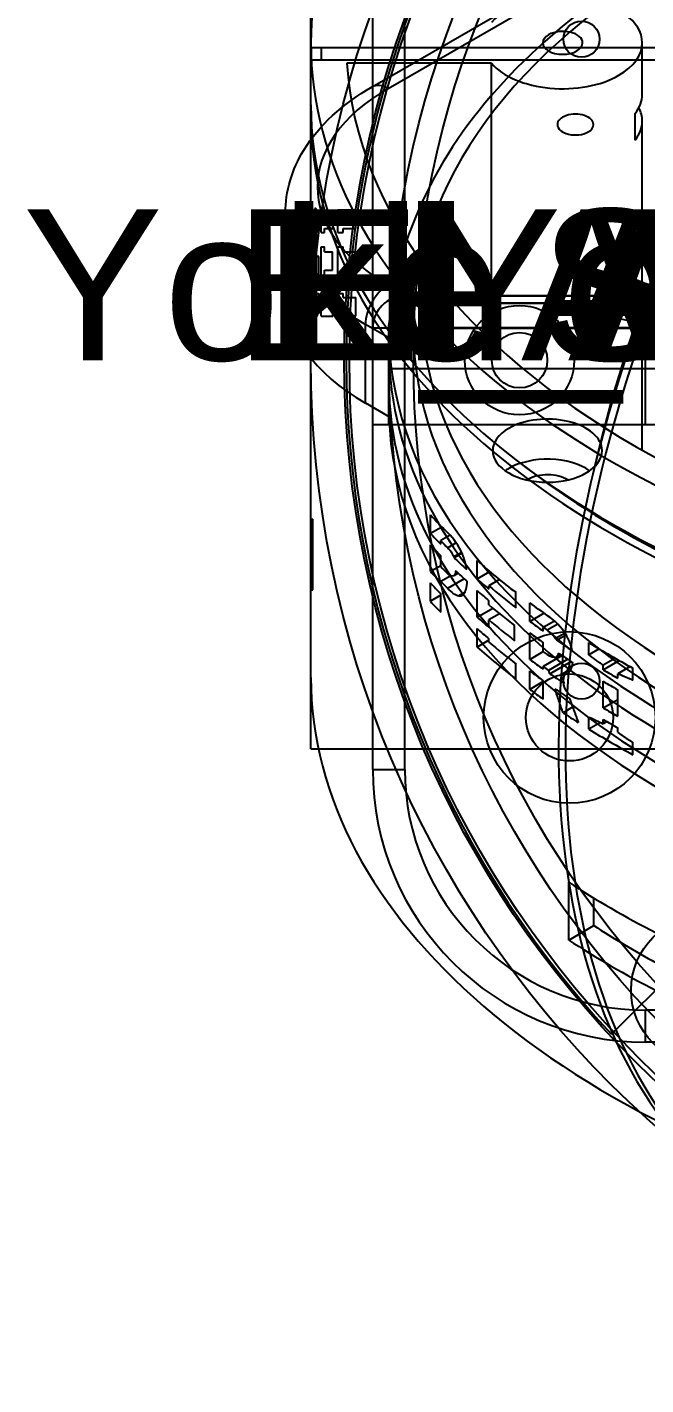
# Model space of a CAD drawing. Header units: millimetres. Extents: x 179.7 to 240.1, y 124.7 to 172.2.
# Drawn here: x 179.68 to 194.01, y 124.75 to 156.22 of the extents above; entities that cross this region are included whole.
import ezdxf
from ezdxf.enums import TextEntityAlignment as Align

# ---------------------------------------------------------------- set-up
doc = ezdxf.new("R2010")
doc.units = ezdxf.units.MM
for name, color, linetype in [('A_08_Housings_Az_Drum', 7, 'CONTINUOUS'), ('A_08_Housings_El_Axis_Cap_L', 7, 'CONTINUOUS'), ('A_08_Housings_El_Axis_Cap_R', 7, 'CONTINUOUS'), ('A_08_Housings_El_Servo_Cover', 7, 'CONTINUOUS'), ('A_08_Housings_Yoke_Access_Cover', 7, 'CONTINUOUS'), ('A_08_Housings_Yoke_Plate', 7, 'CONTINUOUS'), ('V_08_Housings_Az_Drum_0', 7, 'CONTINUOUS'), ('V_08_Housings_Az_Drum_1', 7, 'CONTINUOUS'), ('V_08_Housings_Az_Drum_2', 7, 'CONTINUOUS'), ('V_08_Housings_Az_Drum_3', 7, 'CONTINUOUS'), ('V_08_Housings_El_Axis_Cap_L_2', 7, 'CONTINUOUS'), ('V_08_Housings_El_Axis_Cap_L_3', 7, 'CONTINUOUS'), ('V_08_Housings_El_Axis_Cap_R_2', 7, 'CONTINUOUS'), ('V_08_Housings_El_Axis_Cap_R_3', 7, 'CONTINUOUS'), ('V_08_Housings_El_Servo_Cover_2', 7, 'CONTINUOUS'), ('V_08_Housings_El_Servo_Cover_3', 7, 'CONTINUOUS'), ('V_08_Housings_Yoke_Access_Cover_0', 7, 'CONTINUOUS'), ('V_08_Housings_Yoke_Access_Cover_1', 7, 'CONTINUOUS'), ('V_08_Housings_Yoke_Access_Cover_2', 7, 'CONTINUOUS'), ('V_08_Housings_Yoke_Access_Cover_3', 7, 'CONTINUOUS'), ('V_08_Housings_Yoke_Plate_0', 7, 'CONTINUOUS'), ('V_08_Housings_Yoke_Plate_1', 7, 'CONTINUOUS'), ('V_08_Housings_Yoke_Plate_2', 7, 'CONTINUOUS'), ('V_08_Housings_Yoke_Plate_3', 7, 'CONTINUOUS')]:
    doc.layers.add(name, color=color, linetype=linetype)
doc.styles.get("Standard").update_dxf_attribs({"font": 'arial.ttf'})

msp = doc.modelspace()

# ---------------------------------------------------------------- linework, layer by layer
at = {"layer": 'V_08_Housings_Az_Drum_0'}
for p, q in [((186.25, 155.748), (186.25, 157.509)), ((186.25, 139.491), (186.25, 155.461)), ((186.496, 155.461), (186.496, 155.748))]:
    msp.add_line(p, q, dxfattribs=at)
for points in [[(186.25, 155.748), (186.845, 155.748), (188.602, 155.748), (191.432, 155.748), (195.192, 155.748), (199.695, 155.748), (204.715, 155.748), (210, 155.748), (215.285, 155.748), (220.305, 155.748), (224.808, 155.748), (228.568, 155.748), (231.398, 155.748), (233.155, 155.748), (233.75, 155.748)], [(186.25, 155.461), (186.845, 155.461), (188.602, 155.461), (191.432, 155.461), (195.192, 155.461), (199.695, 155.461), (204.715, 155.461), (210, 155.461), (215.285, 155.461), (220.305, 155.461), (224.808, 155.461), (228.568, 155.461), (231.398, 155.461), (233.155, 155.461), (233.75, 155.461)], [(186.25, 139.491), (186.845, 139.491), (188.602, 139.491), (191.432, 139.491), (195.192, 139.491), (199.695, 139.491), (204.715, 139.491), (210, 139.491), (215.285, 139.491), (220.305, 139.491), (224.808, 139.491), (228.568, 139.491), (231.398, 139.491), (233.155, 139.491), (233.75, 139.491)]]:
    msp.add_open_spline(points, degree=1, dxfattribs=at)
at = {"layer": 'V_08_Housings_Az_Drum_1'}
msp.add_line((195.586, 135.244), (193.217, 132.875), dxfattribs=at)
msp.add_circle((210, 148.5), 23.75, dxfattribs=at)
msp.add_arc((210, 148.5), 22.931, 137.0467, -137.0467, dxfattribs=at)
at = {"layer": 'V_08_Housings_Az_Drum_2'}
for p, q in [((186.25, 155.748), (186.25, 157.509)), ((186.25, 151.981), (186.25, 155.461)), ((186.496, 155.461), (186.496, 155.748)), ((186.26, 151.636), (186.26, 151.981)), ((186.488, 151.456), (186.488, 151.981)), ((186.762, 151.55), (186.762, 151.981)), ((187.295, 151.981), (186.877, 151.981)), ((186.877, 151.456), (186.877, 151.981)), ((187.295, 151.55), (187.295, 151.981)), ((186.25, 151.129), (186.25, 151.456)), ((186.251, 151.456), (186.251, 151.582)), ((186.419, 151.673), (186.292, 151.673)), ((186.415, 151.585), (186.36, 151.585)), ((186.414, 151.556), (186.384, 151.556)), ((186.488, 151.456), (186.562, 151.456)), ((186.562, 151.456), (186.562, 151.55)), ((186.877, 151.456), (186.995, 151.456)), ((186.995, 151.456), (186.995, 151.55)), ((186.251, 150.375), (186.251, 151.129)), ((186.488, 151.129), (186.562, 151.129)), ((186.488, 150.375), (186.488, 151.129)), ((186.562, 151.014), (186.562, 151.129)), ((186.877, 151.129), (186.995, 151.129)), ((186.877, 150.375), (186.877, 151.129)), ((186.995, 151.014), (186.995, 151.129)), ((186.431, 150.907), (186.346, 150.907)), ((186.346, 150.494), (186.346, 150.907)), ((186.431, 150.375), (186.431, 150.907)), ((186.751, 150.584), (186.751, 151.014)), ((187.279, 150.584), (187.279, 151.014)), ((186.305, 150.725), (186.276, 150.725)), ((186.431, 150.494), (186.379, 150.494)), ((186.379, 150.375), (186.379, 150.494)), ((186.562, 150.375), (186.562, 150.584)), ((186.995, 150.375), (186.995, 150.584)), ((186.25, 150.048), (186.25, 150.375)), ((186.379, 150.375), (186.431, 150.375)), ((186.488, 150.375), (186.562, 150.375)), ((186.877, 150.375), (186.995, 150.375)), ((186.251, 149.923), (186.251, 150.048)), ((186.26, 149.524), (186.26, 149.868)), ((186.431, 149.821), (186.29, 149.821)), ((186.431, 149.913), (186.353, 149.913)), ((186.431, 149.923), (186.366, 149.923)), ((186.379, 150.048), (186.431, 150.048)), ((186.379, 149.947), (186.379, 150.048)), ((186.431, 149.947), (186.379, 149.947)), ((186.431, 149.63), (186.431, 150.048)), ((186.488, 150.048), (186.562, 150.048)), ((186.488, 149.524), (186.488, 150.048)), ((186.562, 149.954), (186.562, 150.048)), ((186.762, 149.524), (186.762, 149.954)), ((186.877, 150.048), (186.995, 150.048)), ((186.877, 149.524), (186.877, 150.048)), ((186.995, 149.954), (186.995, 150.048)), ((187.295, 149.524), (187.295, 149.954)), ((186.25, 144.815), (186.25, 149.524)), ((187.295, 149.524), (186.877, 149.524)), ((186.293, 143.177), (186.293, 144.815)), ((186.25, 139.491), (186.25, 143.177))]:
    msp.add_line(p, q, dxfattribs=at)
for points, degree in [([(186.25, 155.748), (186.399, 155.748), (186.845, 155.748), (187.583, 155.748), (188.602, 155.748), (189.89, 155.748), (191.432, 155.748), (193.206, 155.748), (195.192, 155.748), (197.364, 155.748), (199.695, 155.748), (202.156, 155.748), (204.715, 155.748), (207.341, 155.748), (210, 155.748)], 1), ([(186.25, 155.461), (186.399, 155.461), (186.845, 155.461), (187.583, 155.461), (188.602, 155.461), (189.89, 155.461), (191.432, 155.461), (193.206, 155.461), (195.192, 155.461), (197.364, 155.461), (199.695, 155.461), (202.156, 155.461), (204.715, 155.461), (207.341, 155.461), (210, 155.461)], 1), ([(186.392, 151.974), (186.373, 152.015), (186.355, 152.015)], 2), ([(186.25, 151.981), (186.25, 151.981), (186.26, 151.981)], 2), ([(186.428, 151.864), (186.411, 151.934), (186.392, 151.974)], 2), ([(186.428, 151.864), (186.41, 151.464)], 1), ([(186.488, 151.981), (186.599, 151.981), (186.762, 151.981)], 2), ([(186.877, 151.981), (187.06, 151.981), (187.295, 151.981)], 2), ([(186.25, 151.456), (186.251, 151.456)], 1), ([(186.26, 151.636), (186.253, 151.609), (186.251, 151.582)], 2), ([(186.292, 151.673), (186.287, 151.57), (186.284, 151.456)], 2), ([(186.284, 151.456), (186.324, 151.456)], 1), ([(186.284, 151.456), (186.3, 151.456), (186.324, 151.456)], 2), ([(186.324, 151.456), (186.336, 151.586), (186.36, 151.585)], 2), ([(186.36, 151.585), (186.372, 151.585), (186.384, 151.556)], 2), ([(186.384, 151.556), (186.398, 151.525), (186.41, 151.464)], 2), ([(186.488, 151.456), (186.523, 151.456), (186.562, 151.456)], 2), ([(186.562, 151.55), (186.65, 151.55), (186.762, 151.55)], 2), ([(186.877, 151.456), (186.933, 151.456), (186.995, 151.456)], 2), ([(186.995, 151.55), (187.133, 151.55), (187.295, 151.55)], 2), ([(186.25, 151.129), (186.251, 151.129)], 1), ([(186.278, 151.129), (186.276, 150.725)], 1), ([(186.278, 151.129), (186.291, 151.129), (186.309, 151.129)], 2), ([(186.278, 151.129), (186.309, 151.129)], 1), ([(186.305, 150.735), (186.305, 150.935), (186.309, 151.129)], 2), ([(186.488, 151.129), (186.523, 151.129), (186.562, 151.129)], 2), ([(186.877, 151.129), (186.933, 151.129), (186.995, 151.129)], 2), ([(186.346, 150.907), (186.382, 150.907), (186.431, 150.907)], 2), ([(186.562, 151.014), (186.645, 151.014), (186.751, 151.014)], 2), ([(186.995, 151.014), (187.126, 151.014), (187.279, 151.014)], 2), ([(186.276, 150.725), (186.278, 150.375)], 1), ([(186.308, 150.375), (186.305, 150.553), (186.305, 150.735)], 2), ([(186.346, 150.494), (186.379, 150.494)], 1), ([(186.562, 150.584), (186.645, 150.584), (186.751, 150.584)], 2), ([(186.995, 150.584), (187.126, 150.584), (187.279, 150.584)], 2), ([(186.25, 150.375), (186.251, 150.375)], 1), ([(186.278, 150.375), (186.308, 150.375)], 1), ([(186.278, 150.375), (186.29, 150.375), (186.308, 150.375)], 2), ([(186.379, 150.375), (186.403, 150.375), (186.431, 150.375)], 2), ([(186.488, 150.375), (186.523, 150.375), (186.562, 150.375)], 2), ([(186.877, 150.375), (186.933, 150.375), (186.995, 150.375)], 2), ([(186.25, 150.048), (186.251, 150.048)], 1), ([(186.251, 149.923), (186.253, 149.895), (186.26, 149.868)], 2), ([(186.283, 150.048), (186.321, 150.048)], 1), ([(186.283, 150.048), (186.298, 150.048), (186.321, 150.048)], 2), ([(186.283, 150.048), (186.285, 149.929), (186.29, 149.821)], 2), ([(186.353, 149.913), (186.339, 149.91), (186.327, 149.962), (186.321, 150.048)], 3), ([(186.366, 149.923), (186.36, 149.912), (186.353, 149.913)], 2), ([(186.379, 149.947), (186.366, 149.923)], 1), ([(186.379, 150.048), (186.403, 150.048), (186.431, 150.048)], 2), ([(186.488, 150.048), (186.523, 150.048), (186.562, 150.048)], 2), ([(186.562, 149.954), (186.65, 149.954), (186.762, 149.954)], 2), ([(186.877, 150.048), (186.933, 150.048), (186.995, 150.048)], 2), ([(186.995, 149.954), (187.133, 149.954), (187.295, 149.954)], 2), ([(186.25, 149.524), (186.25, 149.524), (186.26, 149.524)], 2), ([(186.352, 149.489), (186.37, 149.488), (186.39, 149.52)], 2), ([(186.39, 149.52), (186.41, 149.555), (186.431, 149.63)], 2), ([(186.488, 149.524), (186.599, 149.524), (186.762, 149.524)], 2), ([(186.877, 149.524), (187.06, 149.524), (187.295, 149.524)], 2), ([(186.25, 144.815), (186.25, 144.815), (186.293, 144.815)], 2), ([(186.25, 143.177), (186.25, 143.177), (186.293, 143.177)], 2), ([(186.25, 139.491), (186.399, 139.491), (186.845, 139.491), (187.583, 139.491), (188.602, 139.491), (189.89, 139.491), (191.432, 139.491), (193.206, 139.491), (195.192, 139.491), (197.364, 139.491), (199.695, 139.491), (202.156, 139.491), (204.715, 139.491), (207.341, 139.491), (210, 139.491)], 1)]:
    msp.add_open_spline(points, degree=degree, dxfattribs=at)
for points, degree, knots in [([(186.355, 152.015), (186.34, 152.016), (186.328, 151.993), (186.318, 151.943), (186.305, 151.884), (186.297, 151.785), (186.292, 151.673)], 3, [0, 0, 0, 0, 0.453413, 0.453413, 0.453413, 1, 1, 1, 1]), ([(186.29, 149.821), (186.297, 149.668), (186.312, 149.576), (186.328, 149.486), (186.352, 149.489)], 2, [0, 0, 0, 0.486588, 0.486588, 1, 1, 1])]:
    msp.add_open_spline(points, degree=degree, knots=knots, dxfattribs=at)
at = {"layer": 'V_08_Housings_Az_Drum_3'}
for p, q in [((186.25, 154.418), (186.25, 155.856)), ((193.928, 154.66), (193.928, 155.856)), ((190.434, 155.383), (187.084, 155.383)), ((190.434, 148.951), (190.434, 155.383)), ((193.76, 153.598), (193.76, 154.217)), ((186.25, 141.144), (186.25, 154.184)), ((193.928, 146.412), (193.928, 154.042)), ((189.018, 144.489), (189.018, 144.917)), ((189.018, 144.489), (189.28, 144.64)), ((189.018, 143.607), (189.018, 144.222)), ((189.474, 144.442), (189.258, 144.317)), ((189.258, 144.235), (189.258, 144.317)), ((189.617, 144.266), (189.42, 144.152)), ((189.258, 143.716), (189.258, 143.967)), ((189.744, 144.044), (189.562, 143.939)), ((190.101, 143.429), (190.101, 143.857)), ((189.018, 143.607), (189.258, 143.745)), ((189.491, 143.505), (189.258, 143.37)), ((189.663, 143.565), (189.56, 143.505)), ((190.101, 143.429), (190.398, 143.6)), ((189.018, 142.911), (189.018, 143.339)), ((189.258, 143.352), (189.258, 143.37)), ((189.799, 143.435), (189.413, 143.212)), ((190.623, 143.414), (190.373, 143.27)), ((190.373, 143.193), (190.373, 143.27)), ((189.258, 143.05), (189.018, 142.911)), ((189.258, 142.657), (189.258, 143.085)), ((189.821, 143.123), (189.676, 143.04)), ((190.101, 142.546), (190.101, 143.161)), ((190.373, 142.831), (190.373, 142.925)), ((191.002, 142.762), (191.002, 143.113)), ((191.319, 142.447), (191.319, 142.874)), ((190.101, 142.546), (190.463, 142.755)), ((190.623, 142.624), (190.373, 142.48)), ((191.319, 142.447), (191.649, 142.637)), ((190.101, 141.851), (190.101, 142.279)), ((190.373, 142.31), (190.373, 142.48)), ((190.971, 141.996), (190.971, 142.348)), ((191.894, 142.453), (191.633, 142.303)), ((191.633, 142.221), (191.633, 142.303)), ((191.968, 142.384), (191.721, 142.241)), ((190.373, 142.008), (190.101, 141.851)), ((190.373, 141.966), (190.373, 142.043)), ((191.319, 141.564), (191.319, 142.179)), ((191.633, 141.744), (191.633, 141.953)), ((192.139, 142.172), (191.92, 142.046)), ((192.691, 141.672), (192.691, 141.953)), ((191.319, 141.564), (191.633, 141.745)), ((192.073, 141.652), (191.633, 141.398)), ((192.929, 141.809), (192.691, 141.672)), ((191.002, 141.107), (191.002, 141.458)), ((191.633, 141.338), (191.633, 141.398)), ((192.203, 141.567), (191.759, 141.311)), ((191.785, 141.232), (192.279, 141.517)), ((192.281, 141.345), (192.045, 141.209)), ((193.304, 141.59), (193.022, 141.428)), ((193.022, 141.325), (193.393, 141.539)), ((193.022, 141.325), (193.022, 141.428)), ((193.647, 141.398), (193.36, 141.232)), ((193.712, 141.081), (193.712, 141.362)), ((191.319, 140.868), (191.319, 141.296)), ((191.633, 141.05), (191.319, 140.868)), ((191.633, 140.642), (191.633, 141.07)), ((193.022, 140.443), (193.022, 141.058)), ((193.36, 141.13), (193.36, 141.232)), ((193.36, 140.247), (193.36, 140.862)), ((192.315, 140.457), (192.092, 140.329)), ((193.022, 140.443), (193.36, 140.638)), ((192.691, 139.947), (192.691, 140.228)), ((192.96, 140.102), (192.691, 139.947)), ((193.022, 140.073), (193.022, 140.175)), ((193.11, 140.124), (193.022, 140.073)), ((193.36, 139.878), (193.36, 139.98)), ((193.712, 139.356), (193.712, 139.637)), ((192.223, 135.06), (192.223, 136.398)), ((192.804, 135.395), (192.804, 136.033)), ((192.223, 135.06), (192.804, 135.395))]:
    msp.add_line(p, q, dxfattribs=at)
for centre, major_axis, start_param, end_param in [((210, 155.856), (23.75, 0), 0, 3.141593), ((192.085, 155.856), (1.843, 0), 0, 2.681039), ((192.085, 155.856), (-0.461, 0), -3.141593, -0.785398), ((210, 155.856), (23.75, 0), 3.141593, 5.497787), ((192.085, 155.856), (-0.461, 0), -0.785398, 0), ((192.085, 155.856), (-0.461, 0), 0, -3.141593), ((192.085, 155.856), (1.843, 0), 5.497787, 0), ((210, 155.856), (22.931, 0), 3.177315, 4.676667), ((192.085, 155.856), (1.843, 0), 3.602147, 5.497787), ((210, 141.813), (22.931, 0), 1.65124, 2.347445), ((192.085, 154.66), (1.843, 0), 5.85341, 0), ((210, 154.418), (23.75, 0), 3.141593, 5.497787), ((210, 154.184), (23.75, 0), 3.133059, 3.141593), ((192.085, 154.042), (1.843, 0), 0, 0.294958), ((210, 154.184), (23.75, 0), 3.141593, 5.497787), ((192.085, 154.042), (1.843, 0), 5.85341, 0), ((210, 154.184), (23.504, 0), 3.785889, 5.497787), ((210, 151.342), (23.75, 0), 3.629215, 3.664943), ((210, 150.914), (23.75, 0), 3.629215, 3.650362), ((210, 150.646), (23.75, 0), 3.629215, 3.650362), ((210, 150.996), (23.75, 0), 3.650362, 3.664195), ((210, 150.914), (23.75, 0), 3.67648, 3.700103), ((210, 151.342), (23.75, 0), 3.719032, 3.785253), ((210, 150.031), (23.75, 0), 3.629215, 3.650362), ((210, 150.395), (23.75, 0), 3.650362, 3.661342), ((210, 150.646), (23.75, 0), 3.679592, 3.701098), ((210, 149.764), (23.75, 0), 3.629215, 3.650362), ((210, 150.05), (23.75, 0), 3.650362, 3.663595), ((210, 150.914), (23.75, 0), 3.719032, 3.739716), ((210, 150.991), (23.75, 0), 3.739716, 3.785253), ((210, 149.336), (23.75, 0), 3.629215, 3.650362), ((210, 150.646), (23.75, 0), 3.719032, 3.739716), ((210, 151.342), (23.75, 0), 3.807173, 3.835001), ((210, 150.552), (23.75, 0), 3.739716, 3.783056), ((210, 150.031), (23.75, 0), 3.719032, 3.739716), ((210, 149.764), (23.75, 0), 3.719032, 3.739716), ((210, 150.201), (23.75, 0), 3.739716, 3.783056), ((210, 150.914), (23.75, 0), 3.807173, 3.828306), ((210, 150.996), (23.75, 0), 3.828306, 3.834129), ((210, 149.687), (23.75, 0), 3.739716, 3.785253), ((210, 150.646), (23.75, 0), 3.807173, 3.828306), ((210, 150.914), (23.75, 0), 3.848556, 3.871692), ((210, 151.342), (23.75, 0), 3.895834, 3.956694), ((210, 149.336), (23.75, 0), 3.719032, 3.785253), ((210, 150.437), (23.75, 0), 3.828306, 3.834565), ((210, 150.646), (23.75, 0), 3.851174, 3.87252), ((210, 150.031), (23.75, 0), 3.807173, 3.828306), ((210, 150.092), (23.75, 0), 3.828306, 3.836602), ((210, 150.914), (23.75, 0), 3.915978, 3.936117), ((210, 141.144), (23.75, 0), 3.141593, 5.497787), ((210, 149.764), (23.75, 0), 3.807173, 3.828306), ((210, 150.031), (23.75, 0), 3.838333, 3.859792), ((210, 150.646), (23.75, 0), 3.915978, 3.936117), ((210, 149.336), (23.75, 0), 3.807173, 3.828306), ((210, 149.764), (23.75, 0), 3.846, 3.867801), ((210, 150.031), (23.75, 0), 3.915978, 3.936117), ((210, 149.336), (23.75, 0), 3.858257, 3.880608), ((210, 149.764), (23.75, 0), 3.915978, 3.936117), ((210, 149.336), (23.75, 0), 3.895834, 3.956694), ((210, 145.491), (23.75, 0), 3.866609, 3.987372), ((210, 144.154), (22.931, 0), 3.86445, 3.955268), ((210, 144.154), (23.75, 0), 3.866609, 3.987372)]:
    msp.add_ellipse(centre, major_axis=major_axis, ratio=0.57735, start_param=start_param, end_param=end_param, dxfattribs=at)
for points, degree in [([(189.761, 144.005), (189.683, 144.196), (189.55, 144.37), (189.429, 144.489)], 3), ([(189.42, 144.152), (189.475, 144.098), (189.531, 144.021), (189.562, 143.939)], 3), ([(189.562, 143.939), (189.567, 143.924)], 1), ([(189.567, 143.924), (189.75, 144.03)], 1), ([(189.859, 143.648), (189.838, 143.814), (189.761, 144.005)], 2), ([(189.552, 143.5), (189.513, 143.48), (189.449, 143.52), (189.386, 143.585)], 3), ([(189.556, 143.503), (189.552, 143.5)], 1), ([(189.605, 143.62), (189.599, 143.532), (189.556, 143.503)], 2), ([(189.663, 143.564), (189.556, 143.503)], 1), ([(189.413, 143.212), (189.504, 143.121), (189.6, 143.049), (189.676, 143.04)], 3), ([(189.825, 143.133), (189.866, 143.229), (189.871, 143.369)], 2), ([(189.676, 143.04), (189.724, 143.033), (189.761, 143.054)], 2), ([(189.761, 143.054), (189.802, 143.079), (189.825, 143.133)], 2), ([(192.169, 142.124), (192.064, 142.307), (191.894, 142.469), (191.735, 142.578)], 3), ([(191.721, 142.241), (191.795, 142.19), (191.87, 142.124), (191.92, 142.046)], 3), ([(191.92, 142.046), (191.942, 142.008)], 1), ([(191.942, 142.008), (192.162, 142.135)], 1), ([(192.304, 141.769), (192.275, 141.937), (192.169, 142.124)], 2), ([(191.93, 141.62), (191.886, 141.592), (191.805, 141.623), (191.728, 141.678)], 3), ([(191.982, 141.713), (191.973, 141.649), (191.93, 141.62)], 2), ([(192.032, 141.679), (191.93, 141.62)], 1), ([(193.022, 141.428), (192.691, 141.672)], 1), ([(191.785, 141.232), (191.759, 141.311)], 1), ([(192.246, 141.288), (192.307, 141.367), (192.317, 141.493)], 2), ([(192.045, 141.209), (192.128, 141.204), (192.187, 141.238)], 2), ([(192.045, 141.209), (192.116, 141.008)], 1), ([(192.187, 141.238), (192.221, 141.258), (192.246, 141.288)], 2), ([(193.712, 141.081), (193.535, 141.156), (193.36, 141.232)], 2), ([(192.092, 140.329), (191.903, 140.884)], 1), ([(192.242, 140.658), (192.446, 140.1)], 1), ([(192.691, 140.228), (193.022, 140.073)], 1), ([(193.36, 139.878), (193.535, 139.756), (193.712, 139.637)], 2)]:
    msp.add_open_spline(points, degree=degree, dxfattribs=at)
at = {"layer": 'V_08_Housings_El_Axis_Cap_L_2'}
for centre, radius in [((210, 148.5), 23.75), ((192.242, 140.219), 1.009)]:
    msp.add_circle(centre, radius, dxfattribs=at)
at = {"layer": 'V_08_Housings_El_Axis_Cap_L_3'}
for centre, major_axis, start_param, end_param in [((208.782, 149.203), (-11.875, -20.568), 3.926991, 0), ((211.218, 147.797), (-11.875, -20.568), 3.926991, 0), ((208.279, 149.494), (-11.43, -19.797), 4.215484, 5.209294)]:
    msp.add_ellipse(centre, major_axis=major_axis, ratio=0.57735, start_param=start_param, end_param=end_param, dxfattribs=at)
at = {"layer": 'V_08_Housings_El_Axis_Cap_R_2'}
for centre, radius in [((210, 148.5), 23.75), ((210, 148.5), 22.859), ((192.242, 140.219), 1.989), ((192.242, 140.219), 1.009)]:
    msp.add_circle(centre, radius, dxfattribs=at)
at = {"layer": 'V_08_Housings_El_Axis_Cap_R_3'}
for centre, major_axis in [((208.782, 149.203), (-11.875, -20.568)), ((211.218, 147.797), (-11.875, -20.568)), ((211.218, 147.797), (-11.43, -19.797))]:
    msp.add_ellipse(centre, major_axis=major_axis, ratio=0.57735, start_param=3.926991, end_param=0, dxfattribs=at)
at = {"layer": 'V_08_Housings_El_Servo_Cover_2'}
for centre, radius in [((210, 148.5), 23.75), ((210, 148.5), 22.976), ((195.397, 133.897), 1.73)]:
    msp.add_circle(centre, radius, dxfattribs=at)
at = {"layer": 'V_08_Housings_El_Servo_Cover_3'}
for centre, major_axis in [((208.941, 149.111), (-11.875, -20.568)), ((211.059, 147.889), (-11.875, -20.568)), ((211.059, 147.889), (-11.488, -19.897)), ((211.497, 147.636), (-11.488, -19.897))]:
    msp.add_ellipse(centre, major_axis=major_axis, ratio=0.57735, start_param=3.926991, end_param=0, dxfattribs=at)
at = {"layer": 'V_08_Housings_Yoke_Access_Cover_0'}
msp.add_line((188.058, 148.311), (188.058, 149.257), dxfattribs=at)
msp.add_open_spline([(188.058, 149.257), (188.058, 149.36), (188.085, 149.456), (188.137, 149.545), (188.236, 149.716), (188.428, 149.826), (188.625, 149.824)], degree=3, knots=[0, 0, 0, 0, 0.34, 0.34, 0.34, 1, 1, 1, 1], dxfattribs=at)
for points in [[(188.625, 149.824), (189.161, 149.824), (190.742, 149.824), (193.289, 149.824), (196.673, 149.824), (200.726, 149.824), (205.244, 149.824), (210, 149.824), (214.756, 149.824), (219.274, 149.824), (223.327, 149.824), (226.711, 149.824), (229.258, 149.824), (230.839, 149.824), (231.375, 149.824)], [(192.352, 149.824), (192.32, 149.824), (192.226, 149.824), (192.075, 149.824), (191.875, 149.824), (191.634, 149.824), (191.366, 149.824), (191.084, 149.824), (190.802, 149.824), (190.534, 149.824), (190.294, 149.824), (190.094, 149.824), (189.943, 149.824), (189.849, 149.824), (189.817, 149.824)], [(188.058, 149.257), (188.608, 149.257), (190.231, 149.257), (192.845, 149.257), (196.319, 149.257), (200.48, 149.257), (205.117, 149.257), (210, 149.257), (214.883, 149.257), (219.52, 149.257), (223.681, 149.257), (227.155, 149.257), (229.769, 149.257), (231.392, 149.257), (231.942, 149.257)], [(188.058, 148.311), (188.608, 148.311), (190.231, 148.311), (192.845, 148.311), (196.319, 148.311), (200.48, 148.311), (205.117, 148.311), (210, 148.311), (214.883, 148.311), (219.52, 148.311), (223.681, 148.311), (227.155, 148.311), (229.769, 148.311), (231.392, 148.311), (231.942, 148.311)]]:
    msp.add_open_spline(points, degree=1, dxfattribs=at)
at = {"layer": 'V_08_Housings_Yoke_Access_Cover_1'}
for centre, radius in [((210, 148.5), 21.942), ((210, 148.5), 21.942), ((210, 148.5), 21.375), ((191.084, 148.5), 1.267), ((191.084, 148.5), 0.643)]:
    msp.add_circle(centre, radius, dxfattribs=at)
at = {"layer": 'V_08_Housings_Yoke_Access_Cover_2'}
msp.add_line((188.058, 148.311), (188.058, 149.257), dxfattribs=at)
msp.add_open_spline([(188.058, 149.257), (188.058, 149.36), (188.085, 149.456), (188.137, 149.545), (188.236, 149.716), (188.428, 149.826), (188.625, 149.824)], degree=3, knots=[0, 0, 0, 0, 0.5, 0.5, 0.5, 1, 1, 1, 1], dxfattribs=at)
for points in [[(188.625, 149.824), (188.76, 149.824), (189.161, 149.824), (189.825, 149.824), (190.742, 149.824), (191.902, 149.824), (193.289, 149.824), (194.886, 149.824), (196.673, 149.824), (198.628, 149.824), (200.726, 149.824), (202.94, 149.824), (205.244, 149.824), (207.607, 149.824), (210, 149.824)], [(188.058, 149.257), (188.196, 149.257), (188.608, 149.257), (189.289, 149.257), (190.231, 149.257), (191.421, 149.257), (192.845, 149.257), (194.485, 149.257), (196.319, 149.257), (198.326, 149.257), (200.48, 149.257), (202.753, 149.257), (205.117, 149.257), (207.543, 149.257), (210, 149.257)], [(188.058, 148.311), (188.196, 148.311), (188.608, 148.311), (189.289, 148.311), (190.231, 148.311), (191.421, 148.311), (192.845, 148.311), (194.485, 148.311), (196.319, 148.311), (198.326, 148.311), (200.48, 148.311), (202.753, 148.311), (205.117, 148.311), (207.543, 148.311), (210, 148.311)]]:
    msp.add_open_spline(points, degree=1, dxfattribs=at)
at = {"layer": 'V_08_Housings_Yoke_Access_Cover_3'}
msp.add_line((188.058, 147.994), (188.058, 148.766), dxfattribs=at)
for centre, major_axis, start_param, end_param in [((210, 149.23), (21.375, 0), 0, 6.28318), ((210, 148.766), (21.942, 0), 3.141593, 5.497787), ((210, 147.994), (21.942, 0), 3.141593, 5.497787), ((191.729, 146.403), (-1.267, 0), -3.141593, -0.785398), ((191.729, 146.403), (-1.267, 0), -0.785398, 0), ((191.729, 146.403), (-1.267, 0), 0, -3.141593), ((191.729, 145.473), (-1.267, 0), -2.453143, -0.785398), ((191.729, 145.473), (-1.267, 0), -0.785398, -0.68845), ((191.729, 145.473), (-0.643, 0), -0.785398, -0.742688), ((191.729, 145.473), (-0.643, 0), -2.398905, -0.785398)]:
    msp.add_ellipse(centre, major_axis=major_axis, ratio=0.57735, start_param=start_param, end_param=end_param, dxfattribs=at)
msp.add_open_spline([(231.942, 148.766), (231.947, 150.946), (231, 153.105), (229.265, 154.971), (227.261, 157.142), (224.194, 158.933), (220.534, 160.1), (216.903, 161.267), (212.697, 161.809), (208.563, 161.647), (205.815, 161.542), (203.103, 161.132), (200.615, 160.443), (198.126, 159.755), (195.861, 158.79), (193.978, 157.608), (191.714, 156.191), (189.999, 154.461), (189.019, 152.566), (188.385, 151.345), (188.057, 150.057), (188.058, 148.766)], degree=3, knots=[0, 0, 0, 0, 0.222788, 0.222788, 0.222788, 0.481143, 0.481143, 0.481143, 0.737957, 0.737957, 0.737957, 0.803882, 0.803882, 0.803882, 0.869806, 0.869806, 0.869806, 0.948975, 0.948975, 0.948975, 1, 1, 1, 1], dxfattribs=at)
at = {"layer": 'V_08_Housings_Yoke_Plate_0'}
for p, q in [((195.081, 149.988), (194.005, 149.988)), ((187.682, 147.012), (187.682, 149.244)), ((194.005, 147.012), (194.005, 149.244)), ((194.778, 149.244), (194.005, 149.244)), ((194.005, 147.012), (194.778, 147.012))]:
    msp.add_line(p, q, dxfattribs=at)
msp.add_arc((188.426, 149.244), 0.744, 90, 180, dxfattribs=at)
msp.add_arc((188.426, 149.244), 0.744, 90, 180, dxfattribs=at)
for points in [[(194.005, 149.988), (193.381, 149.988), (192.764, 149.988), (192.163, 149.988), (191.585, 149.988), (191.037, 149.988), (190.527, 149.988), (190.06, 149.988), (189.643, 149.988), (189.281, 149.988), (188.978, 149.988), (188.739, 149.988), (188.566, 149.988), (188.461, 149.988), (188.426, 149.988)], [(194.005, 149.244), (193.297, 149.244), (192.598, 149.244), (191.917, 149.244), (191.262, 149.244), (190.641, 149.244), (190.063, 149.244), (189.534, 149.244), (189.062, 149.244), (188.651, 149.244), (188.308, 149.244), (188.037, 149.244), (187.841, 149.244), (187.722, 149.244), (187.682, 149.244)], [(187.682, 147.012), (187.722, 147.012), (187.841, 147.012), (188.037, 147.012), (188.308, 147.012), (188.651, 147.012), (189.062, 147.012), (189.534, 147.012), (190.063, 147.012), (190.641, 147.012), (191.262, 147.012), (191.917, 147.012), (192.598, 147.012), (193.297, 147.012), (194.005, 147.012)]]:
    msp.add_open_spline(points, degree=1, dxfattribs=at)
msp.add_open_spline([(194.005, 149.244), (194.005, 149.439), (194.005, 149.631), (194.005, 149.77), (194.005, 149.789), (194.005, 149.807), (194.005, 149.826), (194.005, 149.859), (194.005, 149.889), (194.005, 149.914), (194.005, 149.925), (194.005, 149.935), (194.005, 149.946), (194.005, 149.954), (194.005, 149.962), (194.005, 149.969), (194.005, 149.974), (194.005, 149.979), (194.005, 149.983), (194.005, 149.985), (194.005, 149.986), (194.005, 149.988)], degree=3, knots=[0, 0, 0, 0, 0.785398, 0.785398, 0.785398, 0.897598, 0.897598, 0.897598, 1.121997, 1.121997, 1.121997, 1.234197, 1.234197, 1.234197, 1.346397, 1.346397, 1.346397, 1.458597, 1.458597, 1.458597, 1.570796, 1.570796, 1.570796, 1.570796], dxfattribs=at)
at = {"layer": 'V_08_Housings_Yoke_Plate_1'}
for p, q in [((187.682, 139.015), (187.682, 157.985)), ((188.426, 139.015), (188.426, 157.985)), ((195.081, 133.435), (194.005, 133.435)), ((194.778, 132.691), (194.005, 132.691))]:
    msp.add_line(p, q, dxfattribs=at)
for centre in [(192.518, 155.939), (192.518, 141.061)]:
    msp.add_circle(centre, 0.418, dxfattribs=at)
for radius in [6.323, 6.323, 5.58]:
    msp.add_arc((194.005, 139.015), radius, 180, -90, dxfattribs=at)
for points in [[(187.682, 139.015), (187.684, 139.015), (187.685, 139.015), (187.687, 139.015), (187.691, 139.015), (187.696, 139.015), (187.701, 139.015), (187.708, 139.015), (187.716, 139.015), (187.724, 139.015), (187.734, 139.015), (187.745, 139.015), (187.756, 139.015), (187.769, 139.015), (187.783, 139.015), (187.796, 139.015), (187.827, 139.015), (187.861, 139.015), (187.9, 139.015), (188.038, 139.015), (188.231, 139.015), (188.426, 139.015)], [(194.005, 132.691), (194.005, 132.693), (194.005, 132.695), (194.005, 132.696), (194.005, 132.701), (194.005, 132.705), (194.005, 132.71), (194.005, 132.718), (194.005, 132.725), (194.005, 132.733), (194.005, 132.744), (194.005, 132.754), (194.005, 132.765), (194.005, 132.779), (194.005, 132.792), (194.005, 132.805), (194.005, 132.836), (194.005, 132.871), (194.005, 132.909), (194.005, 133.048), (194.005, 133.24), (194.005, 133.435)]]:
    msp.add_open_spline(points, degree=3, knots=[0, 0, 0, 0, 0.1122, 0.1122, 0.1122, 0.224399, 0.224399, 0.224399, 0.336599, 0.336599, 0.336599, 0.448799, 0.448799, 0.448799, 0.560999, 0.560999, 0.560999, 0.785398, 0.785398, 0.785398, 1.570796, 1.570796, 1.570796, 1.570796], dxfattribs=at)
at = {"layer": 'V_08_Housings_Yoke_Plate_2'}
msp.add_line((188.054, 147.012), (188.054, 149.244), dxfattribs=at)
for points, degree, knots in [([(188.054, 149.244), (188.054, 149.382), (188.093, 149.52), (188.167, 149.638), (188.298, 149.853), (188.546, 149.99), (188.798, 149.988)], 3, [0, 0, 0, 0, 0.5, 0.5, 0.5, 1, 1, 1, 1]), ([(188.054, 149.244), (188.087, 149.244), (188.185, 149.244), (188.349, 149.244), (188.578, 149.244), (188.871, 149.244), (189.227, 149.244), (189.646, 149.244), (190.126, 149.244), (190.665, 149.244), (191.262, 149.244), (191.915, 149.244), (192.623, 149.244), (193.382, 149.244), (194.191, 149.244)], 1, [0.7665054, 0.7665054, 0.8212558, 0.8760062, 0.9307566, 0.985507, 1.0402574, 1.0950077, 1.1497581, 1.2045085, 1.2592589, 1.3140093, 1.3687597, 1.4235101, 1.4782604, 1.5330108, 1.5330108])]:
    msp.add_open_spline(points, degree=degree, knots=knots, dxfattribs=at)
for points in [[(194.935, 149.988), (194.127, 149.988), (193.369, 149.988), (192.662, 149.988), (192.009, 149.988), (191.412, 149.988), (190.872, 149.988), (190.392, 149.988), (189.973, 149.988), (189.616, 149.988), (189.323, 149.988), (189.094, 149.988), (188.93, 149.988), (188.831, 149.988), (188.798, 149.988)], [(188.798, 149.988), (188.831, 149.988), (188.93, 149.988), (189.094, 149.988), (189.323, 149.988), (189.616, 149.988), (189.973, 149.988), (190.392, 149.988), (190.872, 149.988), (191.412, 149.988), (192.009, 149.988), (192.662, 149.988), (193.369, 149.988), (194.127, 149.988), (194.935, 149.988)], [(188.054, 147.012), (188.087, 147.012), (188.185, 147.012), (188.349, 147.012), (188.578, 147.012), (188.871, 147.012), (189.227, 147.012), (189.646, 147.012), (190.126, 147.012), (190.665, 147.012), (191.262, 147.012), (191.915, 147.012), (192.623, 147.012), (193.382, 147.012), (194.191, 147.012)]]:
    msp.add_open_spline(points, degree=1, dxfattribs=at)
at = {"layer": 'V_08_Housings_Yoke_Plate_3'}
for p, q in [((187.666, 154.833), (201.08, 162.578)), ((188.038, 154.797), (201.452, 162.541)), ((185.66, 150.089), (185.66, 151.911)), ((188.798, 149.802), (188.038, 150.241)), ((187.512, 147.508), (187.512, 149.33)), ((188.058, 149.015), (187.512, 149.33)), ((188.058, 147.192), (188.058, 149.015)), ((187.512, 147.508), (188.058, 147.192))]:
    msp.add_line(p, q, dxfattribs=at)
for centre, major_axis, start_param, end_param in [((188.038, 154.189), (0.372, -0.644), -3.926991, -3.141593), ((191.983, 152.519), (-5.58, 0), -0.785398, -5.497787), ((192.378, 153.961), (0.418, 0), 0, 3.141593), ((192.378, 153.961), (0.418, 0), 3.141593, 5.497787), ((192.378, 153.961), (0.418, 0), 5.497787, 0), ((191.983, 151.911), (-6.323, 0), 0, -5.497787), ((188.038, 149.634), (0.372, 0.644), -5.497787, -3.926991), ((193.726, 149.861), (-0.763, 0), -0.785398, 0), ((193.726, 149.861), (-0.763, 0), -3.141593, -0.785398), ((191.983, 150.089), (6.323, 0), 3.141593, 3.926991), ((210, 149.861), (21.202, 0), 3.14644, 4.707541), ((193.726, 149.861), (-0.763, 0), 0, -3.141593), ((193.726, 149.176), (-0.763, 0), -2.250407, -0.891186), ((210, 149.254), (21.946, 0), 3.160485, 4.693496), ((210, 147.432), (21.946, 0), 3.160485, 4.693496)]:
    msp.add_ellipse(centre, major_axis=major_axis, ratio=0.57735, start_param=start_param, end_param=end_param, dxfattribs=at)
for points, knots in [([(185.66, 151.911), (185.659, 152.417), (185.809, 152.919), (186.086, 153.37), (186.436, 153.944), (186.983, 154.44), (187.666, 154.833)], [0, 0, 0, 0, 0.5, 0.5, 0.5, 1, 1, 1, 1]), ([(188.058, 149.015), (188.057, 149.164), (188.128, 149.327), (188.241, 149.459), (188.386, 149.631), (188.593, 149.753), (188.798, 149.802)], [0, 0, 0, 0, 0.437012, 0.437012, 0.437012, 1, 1, 1, 1])]:
    msp.add_open_spline(points, degree=3, knots=knots, dxfattribs=at)

# ---------------------------------------------------------------- texts
at = {"layer": 'A_08_Housings_Az_Drum'}
msp.add_text('Az_Drum  (white)', height=3.5, dxfattribs=at).set_placement((210, 148.5), align=Align.CENTER)
at = {"layer": 'A_08_Housings_El_Axis_Cap_L'}
msp.add_text('El_Axis_Cap_L  (grey)', height=3.5, dxfattribs=at).set_placement((210, 148.5), align=Align.CENTER)
at = {"layer": 'A_08_Housings_El_Axis_Cap_R'}
msp.add_text('El_Axis_Cap_R  (grey)', height=3.5, dxfattribs=at).set_placement((210, 148.5), align=Align.CENTER)
at = {"layer": 'A_08_Housings_El_Servo_Cover'}
msp.add_text('El_Servo_Cover  (grey)', height=3.5, dxfattribs=at).set_placement((210, 148.5), align=Align.CENTER)
at = {"layer": 'A_08_Housings_Yoke_Access_Cover'}
msp.add_text('Yoke_Access_Cover  (grey)', height=3.5, dxfattribs=at).set_placement((210, 148.5), align=Align.CENTER)
at = {"layer": 'A_08_Housings_Yoke_Plate'}
msp.add_text('Yoke_Plate  (white)', height=3.5, dxfattribs=at).set_placement((210, 148.5), align=Align.CENTER)

doc.saveas('drawing.dxf')
